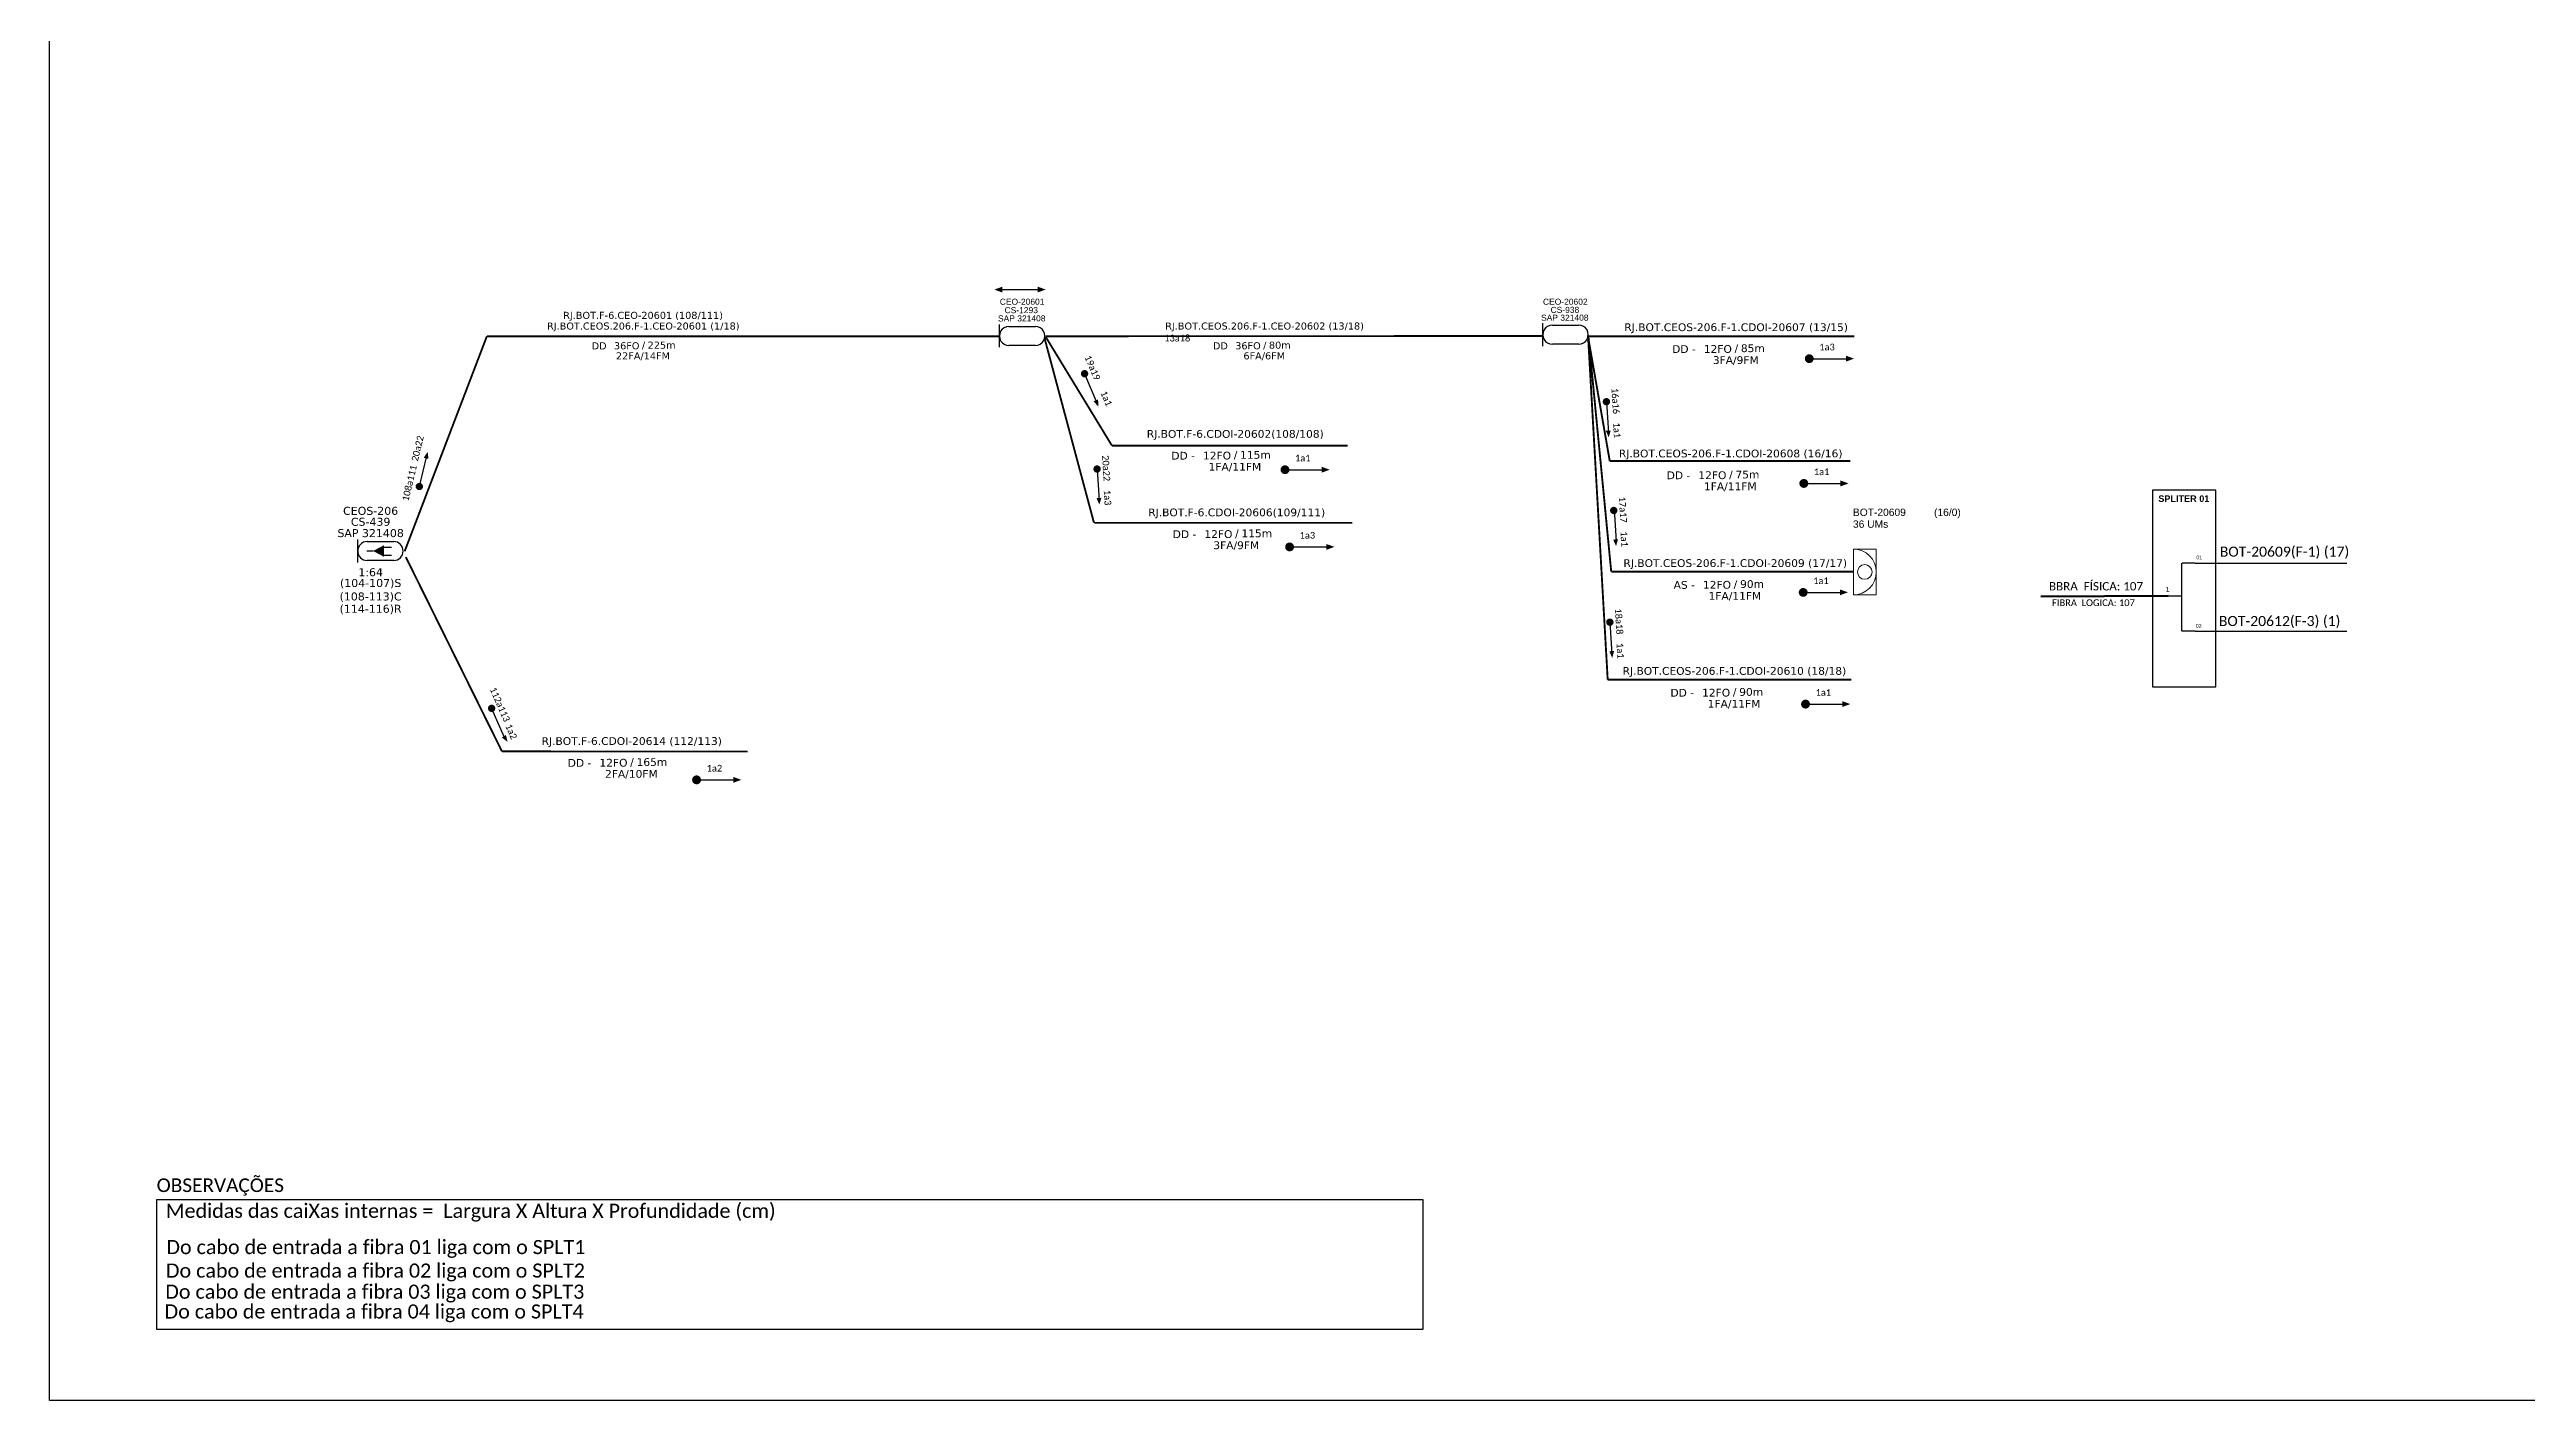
# Model space of a CAD drawing. Extents: x -4 to 837, y 1 to 595.
# Drawn here: x -4 to 541, y 1 to 298 of the extents above; entities that cross this region are included whole.
import ezdxf
from ezdxf.enums import TextEntityAlignment as Align

# ---------------------------------------------------------------- set-up
doc = ezdxf.new("R2010")
doc.units = 0
for name, color, linetype, lineweight in [("20.0-LEGENDA DOS CDO'S", 1, 'Continuous', 0), ('20.1-CDO_INTERIOR', 1, 'Continuous', 0), ('20.2-CDO_POSTE', 1, 'Continuous', 5), ('40.1-ETIQUETAS', 1, 'Continuous', 20)]:
    doc.layers.add(name, color=color, linetype=linetype, lineweight=lineweight)
for name, color, linetype in [('20.4-CEOS', 1, 'Continuous'), ('CAP a instalar', 1, 'Continuous'), ('SETA', 7, 'Continuous')]:
    doc.layers.add(name, color=color, linetype=linetype)
doc.styles.add('ARIAL', font='arial.ttf')
doc.styles.add('siredit', font='verdana.ttf')
doc.styles.add('WMF-Calibri0', font='calibri.ttf')
doc.linetypes.add('FENCELINE1', pattern='A,0.25,-0.1,[133,ltypeshp.shx,S=0.1,R=0,X=-0.1,Y=0],-0.1,1', length=1.45)

# ---------------------------------------------------------------- blocks, each defined once
blk = doc.blocks.new('ETIQUETA_RS5F')
at = {"layer": '40.1-ETIQUETAS', "color": 0, "style": 'siredit'}
blk.add_text('/', height=1.5, dxfattribs=at).set_placement((1.58, -1.95), align=Align.MIDDLE_RIGHT)
for tag, p in [('ETIQUETA_R_PRIMARIA', (1.21, 4.1)), ('ETIQUETA_R_SECUNDARIA', (1.21, 2.1)), ('F_ATIVAS/F_MORTAS', (1.14, -4.24))]:
    blk.add_attdef(tag, text='', height=1.5, dxfattribs=at).set_placement(p, align=Align.MIDDLE_CENTER)
for tag, p in [('TIPO_CABO', (-6.58, -2.12)), ('CAP_CABO', (0.4, -2.09))]:
    blk.add_attdef(tag, text='', height=1.5, dxfattribs=at).set_placement(p, align=Align.MIDDLE_RIGHT)
blk.add_attdef('METROS', text='', height=1.5, dxfattribs=at).set_placement((2.14, -1.95), align=Align.MIDDLE_LEFT)
for tag, p in [('FUSÃO_1', (0.85, -8.39)), ('FUSÃO_2', (0.85, -10.6)), ('FUSÃO_3', (0.85, -12.93)), ('FUSÃO_4', (0.85, -15.14)), ('FUSÃO_5', (0.85, -17.16))]:
    blk.add_attdef(tag, text='', height=1.5, dxfattribs=at).set_placement(p, align=Align.CENTER)
blk = doc.blocks.new('CDOE-TEXTO PADRÃO')
at = {"layer": "20.0-LEGENDA DOS CDO'S", "color": 0, "style": 'ARIAL'}
for tag, p in [('CDO_N', (0.49, 7.39)), ('SAP', (0.51, 1.67)), ('CORDOALHA', (0.5, 4.33)), ('SPLITER_1', (0.59, -0.91)), ('(XX-XX_F)S', (0.54, -8.29)), ('SPLITER_2', (0.6, -3.55)), ('(XX-XX_L)S', (0.55, -10.83)), ('UMS', (0.55, -13.15))]:
    blk.add_attdef(tag, p, '', height=1.7, rotation=0.11799, dxfattribs=at)
blk.add_attdef('FIBRAS_UTILIZADAS', text='', height=1.7, rotation=0.11799, dxfattribs=at).set_placement((19.77, 7.43), align=Align.CENTER)
blk = doc.blocks.new('CDOI_INT')
at = {"layer": '20.1-CDO_INTERIOR', "color": 0, "lineweight": 18}
blk.add_lwpolyline([(4.25, -4.25), (4.25, 4.25), (0, 4.25), (0, -4.25)], close=True, dxfattribs=at)
blk.add_circle((2.12, 0), 1.36, dxfattribs=at)
blk.add_arc((0, 0), 4.25, 270, 90, dxfattribs=at)
at = {"layer": "20.0-LEGENDA DOS CDO'S", "color": 0, "style": 'ARIAL'}
for tag, p in [('CDO_N', (-0.08, 10.38)), ('SURVEY', (-0.08, 8.2)), ('SPLITER_1', (21.18, 10.38)), ('SPLITER_2', (21.19, 8.68)), ('SAP', (-0.08, 6.23)), ('1:XX', (5.94, -2.22)), ('UMS', (5.94, -4.24))]:
    blk.add_attdef(tag, p, '', height=1.36, dxfattribs=at)
blk.add_attdef('FIBRAS_UTILIZADAS', text='', height=1.36, dxfattribs=at).set_placement((15.34, 10.38), align=Align.CENTER)
blk = doc.blocks.new('CEOS_RP_CT_DRT')
at = {"layer": '20.4-CEOS', "color": 0}
for p, q in [((-4.54, 1.19), (-1.19, 1.19)), ((-1.19, -1.19), (-4.54, -1.19))]:
    blk.add_line(p, q, dxfattribs=at)
for points in [[(-5.73, -1.43), (-5.73, 1.44)], [(-3.79, 0), (-4.59, 0)], [(-2.47, 0.48), (-1.45, 0.48)], [(-2.47, -0.52), (-1.45, -0.52)]]:
    blk.add_lwpolyline(points, dxfattribs=at)
blk.add_lwpolyline([(-3.79, 0, 0, 1.47, 0), (-2.41, 0, 1.47, 1.47, 0)], format="xyseb", dxfattribs=at)
for centre, start, end in [((-4.54, 0), 90, 270), ((-1.19, 0), 270, 90)]:
    blk.add_arc(centre, 1.19, start, end, dxfattribs=at)
at = {"layer": '20.4-CEOS', "color": 7, "style": 'siredit'}
for tag, p in [('Nº_DA_CEOS', (-2.86, 5.6)), ('LOCAL', (-2.86, 4.24)), ('SAP', (-2.86, 2.78)), ('RACIO_SPLITAGEM', (-2.86, -1.88)), ('FIBRAS_SPLITTER', (-2.86, -3.58)), ('FIBRAS_TOP_C', (-2.86, -5.08)), ('RESERVA_FINAIS', (-2.86, -6.39))]:
    blk.add_attdef(tag, text='', height=1.01, dxfattribs=at).set_placement(p, align=Align.TOP_CENTER)

msp = doc.modelspace()

# ---------------------------------------------------------------- linework, layer by layer
at = {"color": 7, "linetype": 'Continuous'}
for p, q in [((464.77, 185.33), (464.77, 170.38)), ((467.75, 185.33), (464.91, 185.33)), ((461.83, 178.12), (464.76, 178.12)), ((467.75, 170.39), (464.91, 170.39))]:
    msp.add_line(p, q, dxfattribs=at)
at = {"color": 10, "linetype": 'Continuous'}
for p, q in [((467.75, 185.34), (501.08, 185.33)), ((467.75, 170.4), (501.08, 170.39))]:
    msp.add_line(p, q, dxfattribs=at)
at = {"color": 1, "linetype": 'Continuous', "lineweight": 60}
msp.add_line((461.83, 178.12), (433.8, 178.03), dxfattribs=at)
msp.add_lwpolyline([(-3.83, 595.26), (837.17, 595.26), (837.17, 1.26), (-3.83, 1.26)], close=True)
for points, const_width in [([(382.44, 230.29, 1), (383.41, 230.29, 1)], 0.975), ([(338.31, 221.23, 1), (338.37, 220.43, 1)], 0.806), ([(381.24, 202.87, 1), (382.22, 202.87, 1)], 0.975), ([(339.93, 197.32, 1), (339.98, 196.51, 1)], 0.806), ([(339.08, 172.76, 1), (339.13, 171.95, 1)], 0.806), ([(381.62, 154.35, 1), (382.6, 154.35, 1)], 0.975)]:
    msp.add_lwpolyline(points, format="xyb", close=True, dxfattribs=dict(const_width=const_width))
at = {"color": 7}
for points, const_width in [([(223.49, 227.36, 1), (223.81, 226.62, 1)], 0.806), ([(77.35, 201.8, 1), (77.54, 202.58, 1)], 0.806), ([(226.37, 206.43, 1), (226.42, 205.63, 1)], 0.806), ([(267.22, 205.88, 1), (268.19, 205.88, 1)], 0.975), ([(268.23, 188.91, 1), (269.2, 188.91, 1)], 0.975), ([(93.18, 153.79, 1), (93.5, 153.05, 1)], 0.806), ([(137.89, 137.7, 1), (138.87, 137.7, 1)], 0.975)]:
    msp.add_lwpolyline(points, format="xyb", close=True, dxfattribs=dict(at, const_width=const_width))
msp.add_lwpolyline([(458.35, 158.15), (472.27, 158.15), (472.27, 201.38), (458.35, 201.38)], close=True, dxfattribs=at)
at = {"color": 1, "const_width": 0.975}
msp.add_lwpolyline([(381.11, 178.91, 1), (382.08, 178.91, 1)], format="xyb", close=True, dxfattribs=at)
at = {"color": 0}
msp.add_lwpolyline([(19.73, 45.46), (297.98, 45.46), (297.98, 16.86), (19.73, 16.86)], close=True, dxfattribs=at)
at = {"layer": '20.4-CEOS', "color": 7}
for p, q in [((204.94, 232.79), (204.94, 237.79)), ((207.01, 237.37), (212.84, 237.37)), ((212.84, 233.21), (207.01, 233.21))]:
    msp.add_line(p, q, dxfattribs=at)
at = {"layer": '20.4-CEOS', "color": 5}
for p, q in [((324.38, 233.07), (324.38, 238.07)), ((326.46, 237.65), (332.28, 237.65)), ((332.28, 233.49), (326.46, 233.49))]:
    msp.add_line(p, q, dxfattribs=at)
at = {"layer": '20.4-CEOS', "color": 7}
for centre, major_axis, start_param, end_param in [((207.01, 235.29), (1.47, 1.47), 0.785398, 3.926991), ((212.84, 235.29), (-1.47, 1.47), 2.356194, 5.497787)]:
    msp.add_ellipse(centre, major_axis=major_axis, ratio=1, start_param=start_param, end_param=end_param, dxfattribs=at)
at = {"layer": '20.4-CEOS', "color": 5}
for centre, major_axis, start_param, end_param in [((326.46, 235.57), (1.47, 1.47), 0.785398, 3.926991), ((332.28, 235.57), (-1.47, 1.47), 2.356194, 5.497787)]:
    msp.add_ellipse(centre, major_axis=major_axis, ratio=1, start_param=start_param, end_param=end_param, dxfattribs=at)
at = {"layer": 'CAP a instalar', "color": 7, "linetype": 'FENCELINE1', "ltscale": 7, "const_width": 0.413}
for points in [[(74.22, 187.95), (92.29, 235.22)], [(92.29, 235.22), (204.9, 235.22)], [(214.84, 234.85), (225.71, 194.24)], [(215.09, 235.12), (229.67, 211.18)], [(215.13, 235.22), (324.32, 235.27)], [(229.67, 211.18), (281.51, 211.18)], [(225.81, 194.2), (282.52, 194.2)], [(74.48, 186.66), (95.61, 143.95)], [(95.61, 143.95), (149.57, 143.93)]]:
    msp.add_lwpolyline(points, dxfattribs=at)
at = {"layer": 'CAP a instalar', "color": 8, "linetype": 'FENCELINE1', "ltscale": 7, "const_width": 0.413}
for points in [[(334.29, 235.27), (339.08, 207.79)], [(334.3, 235.44), (338.63, 159.71)], [(334.41, 235.22), (392.82, 235.22)], [(339.06, 207.79), (391.98, 207.79)], [(338.63, 159.71), (392.14, 159.72)]]:
    msp.add_lwpolyline(points, dxfattribs=at)
at = {"layer": 'CAP a instalar', "color": 1, "linetype": 'FENCELINE1', "ltscale": 7, "const_width": 0.413}
for points in [[(334.38, 235.28), (339.4, 183.47)], [(339.4, 183.47), (392.63, 183.46)]]:
    msp.add_lwpolyline(points, dxfattribs=at)
at = {"layer": 'SETA', "color": 7}
for points in [[(205.6, 245.48), (213.99, 245.48)], [(223.65, 226.99), (226.33, 220.6)], [(77.45, 202.19), (79.07, 208.92)], [(226.4, 206.03), (226.84, 199.12)], [(268.05, 205.87), (276.43, 205.87)], [(269.06, 188.9), (277.44, 188.9)], [(93.34, 153.42), (96.11, 147.07)], [(138.73, 137.69), (147.11, 137.69)]]:
    msp.add_lwpolyline(points, dxfattribs=at)
at = {"layer": 'SETA'}
for points in [[(383.27, 230.29), (391.65, 230.29)], [(338.34, 220.83), (338.78, 213.92)], [(382.08, 202.86), (390.46, 202.86)], [(340.08, 197.1), (340.52, 190.18)], [(339.1, 172.35), (339.54, 165.44)], [(382.45, 154.34), (390.83, 154.34)]]:
    msp.add_lwpolyline(points, dxfattribs=at)
at = {"layer": 'SETA', "color": 1}
msp.add_lwpolyline([(381.94, 178.9), (390.32, 178.9)], dxfattribs=at)
at = {"layer": 'SETA'}
for points in [[(205.6, 244.83), (203.82, 245.48), (205.6, 246.13)], [(390.98, 230.95), (392.77, 230.3), (390.98, 229.65)], [(339.29, 214.5), (338.85, 213), (338.22, 214.44)], [(389.78, 203.52), (391.57, 202.87), (389.78, 202.22)], [(340.91, 190.59), (340.46, 189.09), (339.83, 190.52)], [(340.05, 166.03), (339.61, 164.52), (338.98, 165.96)], [(390.16, 155.01), (391.95, 154.36), (390.16, 153.71)]]:
    msp.add_solid(points, dxfattribs=at)
at = {"layer": 'SETA', "color": 7}
for points in [[(213.31, 246.14), (215.1, 245.49), (213.31, 244.84)], [(226.62, 221.33), (226.69, 219.76), (225.63, 220.91)], [(78.4, 208.51), (79.27, 209.82), (79.45, 208.26)], [(275.76, 206.53), (277.54, 205.88), (275.76, 205.23)], [(227.35, 199.71), (226.91, 198.2), (226.28, 199.64)], [(276.77, 189.56), (278.56, 188.91), (276.77, 188.26)], [(96.48, 147.57), (96.85, 146.04), (95.59, 146.98)], [(146.43, 138.35), (148.22, 137.7), (146.43, 137.05)]]:
    msp.add_solid(points, dxfattribs=at)
at = {"layer": 'SETA', "color": 1}
msp.add_solid([(389.65, 179.57), (391.43, 178.92), (389.65, 178.27)], dxfattribs=at)

# ---------------------------------------------------------------- block references
at = {"layer": '20.2-CDO_POSTE', "color": 7}
ref = msp.add_blockref('CDOE-TEXTO PADRÃO', (210.21, 233.22), dxfattribs=dict(at, xscale=0.7831327236229486, yscale=0.7831327236229486, zscale=0.783132721317845))
ref.add_attrib('CDO_N', 'CEO-20601', (205.02, 242.14), dxfattribs={"layer": "20.0-LEGENDA DOS CDO'S", "color": 0, "height": 1.331, "rotation": 0.118, "style": 'ARIAL'})
ref.add_attrib('CORDOALHA', 'CS-1293', (206.07, 240.29), dxfattribs={"layer": "20.0-LEGENDA DOS CDO'S", "color": 0, "height": 1.331, "rotation": 0.118, "style": 'ARIAL'})
ref.add_attrib('SAP', 'SAP 321408', (204.62, 238.47), dxfattribs={"layer": "20.0-LEGENDA DOS CDO'S", "color": 0, "height": 1.331, "rotation": 0.118, "style": 'ARIAL'})
at = {"layer": '20.2-CDO_POSTE', "color": 5}
ref = msp.add_blockref('CDOE-TEXTO PADRÃO', (329.59, 233.22), dxfattribs=dict(at, xscale=0.7831327236229486, yscale=0.7831327236229486, zscale=0.783132721317845))
ref.add_attrib('CDO_N', 'CEO-20602', (324.4, 242.14), dxfattribs={"layer": "20.0-LEGENDA DOS CDO'S", "color": 0, "height": 1.331, "rotation": 0.118, "style": 'ARIAL'})
ref.add_attrib('CORDOALHA', 'CS-938', (326.07, 240.35), dxfattribs={"layer": "20.0-LEGENDA DOS CDO'S", "color": 0, "height": 1.331, "rotation": 0.118, "style": 'ARIAL'})
ref.add_attrib('SAP', 'SAP 321408', (323.98, 238.63), dxfattribs={"layer": "20.0-LEGENDA DOS CDO'S", "color": 0, "height": 1.331, "rotation": 0.118, "style": 'ARIAL'})
at = {"layer": '20.4-CEOS', "color": 7}
ref = msp.add_blockref('CEOS_RP_CT_DRT', (73.88, 188.01), dxfattribs=dict(at, xscale=1.741637055933378, yscale=1.741637055933378, zscale=1.741637051716723))
ref.add_attrib('Nº_DA_CEOS', 'CEOS-206', dxfattribs={"color": 7, "height": 1.758, "style": 'siredit'}).set_placement((66.74, 197.72), align=Align.TOP_CENTER)
ref.add_attrib('LOCAL', 'CS-439', dxfattribs={"color": 7, "height": 1.758, "style": 'siredit'}).set_placement((66.74, 195.32), align=Align.TOP_CENTER)
ref.add_attrib('SAP', 'SAP 321408', dxfattribs={"color": 7, "height": 1.758, "style": 'siredit'}).set_placement((66.74, 192.83), align=Align.TOP_CENTER)
ref.add_attrib('RACIO_SPLITAGEM', '1:64', dxfattribs={"color": 7, "height": 1.758, "style": 'siredit'}).set_placement((66.74, 184.22), align=Align.TOP_CENTER)
ref.add_attrib('FIBRAS_SPLITTER', '(104-107)S', dxfattribs={"color": 7, "height": 1.758, "style": 'siredit'}).set_placement((66.74, 181.86), align=Align.TOP_CENTER)
ref.add_attrib('FIBRAS_TOP_C', '(108-113)C', dxfattribs={"color": 7, "height": 1.758, "style": 'siredit'}).set_placement((66.73, 178.9), align=Align.TOP_CENTER)
ref.add_attrib('RESERVA_FINAIS', '(114-116)R', dxfattribs={"color": 7, "height": 1.758, "style": 'siredit'}).set_placement((66.73, 176.19), align=Align.TOP_CENTER)
at = {"layer": '40.1-ETIQUETAS', "color": 7}
ref = msp.add_blockref('ETIQUETA_RS5F', (125.44, 235.29), dxfattribs=dict(at, xscale=1.033735178844627, yscale=1.033735178844627, zscale=1.033735178845633))
ref.add_attrib('ETIQUETA_R_PRIMARIA', 'RJ.BOT.F-6.CEO-20601 (108/111)', dxfattribs={"color": 0, "height": 1.5506, "style": 'siredit'}).set_placement((126.62, 239.82), align=Align.MIDDLE_CENTER)
ref.add_attrib('ETIQUETA_R_SECUNDARIA', 'RJ.BOT.CEOS.206.F-1.CEO-20601 (1/18)', dxfattribs={"color": 0, "height": 1.5506, "style": 'siredit'}).set_placement((126.66, 237.47), align=Align.MIDDLE_CENTER)
ref.add_attrib('TIPO_CABO', 'DD', dxfattribs={"color": 0, "height": 1.551, "style": 'siredit'}).set_placement((118.6, 233.11), align=Align.MIDDLE_RIGHT)
ref.add_attrib('CAP_CABO', '36FO', dxfattribs={"color": 0, "height": 1.551, "style": 'siredit'}).set_placement((125.82, 233.13), align=Align.MIDDLE_RIGHT)
ref.add_attrib('METROS', '225m', dxfattribs={"color": 0, "height": 1.551, "style": 'siredit'}).set_placement((127.62, 233.27), align=Align.MIDDLE_LEFT)
ref.add_attrib('F_ATIVAS/F_MORTAS', '22FA/14FM', dxfattribs={"color": 0, "height": 1.551, "style": 'siredit'}).set_placement((126.59, 230.91), align=Align.MIDDLE_CENTER)
ref = msp.add_blockref('ETIQUETA_RS5F', (261.99, 235.29), dxfattribs=dict(at, xscale=1.033735178844627, yscale=1.033735178844627, zscale=1.033735178845633))
ref.add_attrib('ETIQUETA_R_SECUNDARIA', 'RJ.BOT.CEOS.206.F-1.CEO-20602 (13/18)', dxfattribs={"color": 0, "height": 1.5506, "style": 'siredit'}).set_placement((263.21, 237.47), align=Align.MIDDLE_CENTER)
ref.add_attrib('TIPO_CABO', 'DD', dxfattribs={"color": 0, "height": 1.551, "style": 'siredit'}).set_placement((255.15, 233.11), align=Align.MIDDLE_RIGHT)
ref.add_attrib('CAP_CABO', '36FO', dxfattribs={"color": 0, "height": 1.551, "style": 'siredit'}).set_placement((262.37, 233.13), align=Align.MIDDLE_RIGHT)
ref.add_attrib('METROS', '80m', dxfattribs={"color": 0, "height": 1.551, "style": 'siredit'}).set_placement((264.17, 233.27), align=Align.MIDDLE_LEFT)
ref.add_attrib('F_ATIVAS/F_MORTAS', '6FA/6FM', dxfattribs={"color": 0, "height": 1.551, "style": 'siredit'}).set_placement((263.14, 230.91), align=Align.MIDDLE_CENTER)
at = {"layer": 'CAP a instalar', "color": 8, "linetype": 'FENCELINE1', "ltscale": 7}
ref = msp.add_blockref('ETIQUETA_RS5F', (365.5, 234.81), dxfattribs=dict(at, xscale=1.137108696729097, yscale=1.137108696729967, zscale=1.137108696730199))
ref.add_attrib('ETIQUETA_R_SECUNDARIA', 'RJ.BOT.CEOS-206.F-1.CDOI-20607 (13/15)', dxfattribs={"layer": '40.1-ETIQUETAS', "color": 0, "height": 1.7057, "style": 'siredit'}).set_placement((366.85, 237.21), align=Align.MIDDLE_CENTER)
ref.add_attrib('TIPO_CABO', 'DD -', dxfattribs={"layer": '40.1-ETIQUETAS', "color": 0, "height": 1.706, "style": 'siredit'}).set_placement((357.98, 232.41), align=Align.MIDDLE_RIGHT)
ref.add_attrib('CAP_CABO', '12FO', dxfattribs={"layer": '40.1-ETIQUETAS', "color": 0, "height": 1.706, "style": 'siredit'}).set_placement((365.92, 232.43), align=Align.MIDDLE_RIGHT)
ref.add_attrib('METROS', '85m', dxfattribs={"layer": '40.1-ETIQUETAS', "color": 0, "height": 1.706, "style": 'siredit'}).set_placement((367.9, 232.59), align=Align.MIDDLE_LEFT)
ref.add_attrib('F_ATIVAS/F_MORTAS', '3FA/9FM', dxfattribs={"layer": '40.1-ETIQUETAS', "color": 0, "height": 1.706, "style": 'siredit'}).set_placement((366.77, 229.99), align=Align.MIDDLE_CENTER)
at = {"layer": 'CAP a instalar', "color": 7, "linetype": 'FENCELINE1', "ltscale": 7}
ref = msp.add_blockref('ETIQUETA_RS5F', (255.43, 211.37), dxfattribs=dict(at, xscale=1.137108696729097, yscale=1.137108696729967, zscale=1.137108696730199))
ref.add_attrib('ETIQUETA_R_SECUNDARIA', 'RJ.BOT.F-6.CDOI-20602(108/108)', dxfattribs={"layer": '40.1-ETIQUETAS', "color": 0, "height": 1.7057, "style": 'siredit'}).set_placement((256.77, 213.76), align=Align.MIDDLE_CENTER)
ref.add_attrib('TIPO_CABO', 'DD -', dxfattribs={"layer": '40.1-ETIQUETAS', "color": 0, "height": 1.706, "style": 'siredit'}).set_placement((247.91, 208.96), align=Align.MIDDLE_RIGHT)
ref.add_attrib('CAP_CABO', '12FO', dxfattribs={"layer": '40.1-ETIQUETAS', "color": 0, "height": 1.706, "style": 'siredit'}).set_placement((255.85, 208.99), align=Align.MIDDLE_RIGHT)
ref.add_attrib('METROS', '115m', dxfattribs={"layer": '40.1-ETIQUETAS', "color": 0, "height": 1.706, "style": 'siredit'}).set_placement((257.83, 209.15), align=Align.MIDDLE_LEFT)
ref.add_attrib('F_ATIVAS/F_MORTAS', '1FA/11FM', dxfattribs={"layer": '40.1-ETIQUETAS', "color": 0, "height": 1.706, "style": 'siredit'}).set_placement((256.69, 206.54), align=Align.MIDDLE_CENTER)
at = {"layer": 'CAP a instalar', "color": 8, "linetype": 'FENCELINE1', "ltscale": 7}
ref = msp.add_blockref('ETIQUETA_RS5F', (364.31, 207.06), dxfattribs=dict(at, xscale=1.137108696729097, yscale=1.137108696729967, zscale=1.137108696730199))
ref.add_attrib('ETIQUETA_R_SECUNDARIA', 'RJ.BOT.CEOS-206.F-1.CDOI-20608 (16/16)', dxfattribs={"layer": '40.1-ETIQUETAS', "color": 0, "height": 1.7057, "style": 'siredit'}).set_placement((365.65, 209.45), align=Align.MIDDLE_CENTER)
ref.add_attrib('TIPO_CABO', 'DD -', dxfattribs={"layer": '40.1-ETIQUETAS', "color": 0, "height": 1.706, "style": 'siredit'}).set_placement((356.78, 204.65), align=Align.MIDDLE_RIGHT)
ref.add_attrib('CAP_CABO', '12FO', dxfattribs={"layer": '40.1-ETIQUETAS', "color": 0, "height": 1.706, "style": 'siredit'}).set_placement((364.72, 204.68), align=Align.MIDDLE_RIGHT)
ref.add_attrib('METROS', '75m', dxfattribs={"layer": '40.1-ETIQUETAS', "color": 0, "height": 1.706, "style": 'siredit'}).set_placement((366.71, 204.83), align=Align.MIDDLE_LEFT)
ref.add_attrib('F_ATIVAS/F_MORTAS', '1FA/11FM', dxfattribs={"layer": '40.1-ETIQUETAS', "color": 0, "height": 1.706, "style": 'siredit'}).set_placement((365.57, 202.23), align=Align.MIDDLE_CENTER)
at = {"layer": 'CAP a instalar', "color": 7, "linetype": 'FENCELINE1', "ltscale": 7}
ref = msp.add_blockref('ETIQUETA_RS5F', (255.73, 194.11), dxfattribs=dict(at, xscale=1.137108696729097, yscale=1.137108696729967, zscale=1.137108696730199))
ref.add_attrib('ETIQUETA_R_SECUNDARIA', 'RJ.BOT.F-6.CDOI-20606(109/111)', dxfattribs={"layer": '40.1-ETIQUETAS', "color": 0, "height": 1.7057, "style": 'siredit'}).set_placement((257.08, 196.5), align=Align.MIDDLE_CENTER)
ref.add_attrib('TIPO_CABO', 'DD -', dxfattribs={"layer": '40.1-ETIQUETAS', "color": 0, "height": 1.706, "style": 'siredit'}).set_placement((248.21, 191.7), align=Align.MIDDLE_RIGHT)
ref.add_attrib('CAP_CABO', '12FO', dxfattribs={"layer": '40.1-ETIQUETAS', "color": 0, "height": 1.706, "style": 'siredit'}).set_placement((256.15, 191.73), align=Align.MIDDLE_RIGHT)
ref.add_attrib('METROS', '115m', dxfattribs={"layer": '40.1-ETIQUETAS', "color": 0, "height": 1.706, "style": 'siredit'}).set_placement((258.13, 191.89), align=Align.MIDDLE_LEFT)
ref.add_attrib('F_ATIVAS/F_MORTAS', '3FA/9FM', dxfattribs={"layer": '40.1-ETIQUETAS', "color": 0, "height": 1.706, "style": 'siredit'}).set_placement((256.99, 189.28), align=Align.MIDDLE_CENTER)
at = {"layer": 'CAP a instalar', "color": 1, "linetype": 'FENCELINE1', "ltscale": 7}
ref = msp.add_blockref('CDOI_INT', (392.62, 183.41), dxfattribs=dict(at, xscale=1.184894042750468, yscale=1.184894042750468, zscale=1.184894042750468))
ref.add_attrib('CDO_N', 'BOT-20609', (392.52, 195.71), dxfattribs={"layer": "20.0-LEGENDA DOS CDO'S", "color": 0, "height": 1.612, "style": 'ARIAL'})
ref.add_attrib('FIBRAS_UTILIZADAS', '        (16/0)', dxfattribs={"layer": "20.0-LEGENDA DOS CDO'S", "color": 0, "height": 1.6118, "style": 'ARIAL'}).set_placement((410.79, 195.71), align=Align.CENTER)
ref.add_attrib('SURVEY', '36 UMs', (392.53, 193.12), dxfattribs={"layer": "20.0-LEGENDA DOS CDO'S", "color": 0, "height": 1.612, "style": 'ARIAL'})
ref = msp.add_blockref('ETIQUETA_RS5F', (365.31, 182.96), dxfattribs=dict(at, xscale=1.137108696729097, yscale=1.137108696729967, zscale=1.137108696730199))
ref.add_attrib('ETIQUETA_R_SECUNDARIA', 'RJ.BOT.CEOS-206.F-1.CDOI-20609 (17/17)', dxfattribs={"layer": '40.1-ETIQUETAS', "color": 0, "height": 1.7057, "style": 'siredit'}).set_placement((366.66, 185.35), align=Align.MIDDLE_CENTER)
ref.add_attrib('TIPO_CABO', 'AS -', dxfattribs={"layer": '40.1-ETIQUETAS', "color": 0, "height": 1.706, "style": 'siredit'}).set_placement((357.79, 180.56), align=Align.MIDDLE_RIGHT)
ref.add_attrib('CAP_CABO', '12FO', dxfattribs={"layer": '40.1-ETIQUETAS', "color": 0, "height": 1.706, "style": 'siredit'}).set_placement((365.73, 180.58), align=Align.MIDDLE_RIGHT)
ref.add_attrib('METROS', '90m', dxfattribs={"layer": '40.1-ETIQUETAS', "color": 0, "height": 1.706, "style": 'siredit'}).set_placement((367.72, 180.74), align=Align.MIDDLE_LEFT)
ref.add_attrib('F_ATIVAS/F_MORTAS', '1FA/11FM', dxfattribs={"layer": '40.1-ETIQUETAS', "color": 0, "height": 1.706, "style": 'siredit'}).set_placement((366.58, 178.13), align=Align.MIDDLE_CENTER)
at = {"layer": 'CAP a instalar', "color": 8, "linetype": 'FENCELINE1', "ltscale": 7}
ref = msp.add_blockref('ETIQUETA_RS5F', (365.13, 159.25), dxfattribs=dict(at, xscale=1.137108696729097, yscale=1.137108696729967, zscale=1.137108696730199))
ref.add_attrib('ETIQUETA_R_SECUNDARIA', 'RJ.BOT.CEOS-206.F-1.CDOI-20610 (18/18)', dxfattribs={"layer": '40.1-ETIQUETAS', "color": 0, "height": 1.7057, "style": 'siredit'}).set_placement((366.47, 161.65), align=Align.MIDDLE_CENTER)
ref.add_attrib('TIPO_CABO', 'DD -', dxfattribs={"layer": '40.1-ETIQUETAS', "color": 0, "height": 1.706, "style": 'siredit'}).set_placement((357.61, 156.85), align=Align.MIDDLE_RIGHT)
ref.add_attrib('CAP_CABO', '12FO', dxfattribs={"layer": '40.1-ETIQUETAS', "color": 0, "height": 1.706, "style": 'siredit'}).set_placement((365.54, 156.87), align=Align.MIDDLE_RIGHT)
ref.add_attrib('METROS', '90m', dxfattribs={"layer": '40.1-ETIQUETAS', "color": 0, "height": 1.706, "style": 'siredit'}).set_placement((367.53, 157.03), align=Align.MIDDLE_LEFT)
ref.add_attrib('F_ATIVAS/F_MORTAS', '1FA/11FM', dxfattribs={"layer": '40.1-ETIQUETAS', "color": 0, "height": 1.706, "style": 'siredit'}).set_placement((366.39, 154.43), align=Align.MIDDLE_CENTER)
at = {"layer": 'CAP a instalar', "color": 7, "linetype": 'FENCELINE1', "ltscale": 7}
ref = msp.add_blockref('ETIQUETA_RS5F', (122.78, 143.84), dxfattribs=dict(at, xscale=1.137108696729097, yscale=1.137108696729967, zscale=1.137108696730199))
ref.add_attrib('ETIQUETA_R_SECUNDARIA', 'RJ.BOT.F-6.CDOI-20614 (112/113)', dxfattribs={"layer": '40.1-ETIQUETAS', "color": 0, "height": 1.7057, "style": 'siredit'}).set_placement((124.12, 146.23), align=Align.MIDDLE_CENTER)
ref.add_attrib('TIPO_CABO', 'DD -', dxfattribs={"layer": '40.1-ETIQUETAS', "color": 0, "height": 1.706, "style": 'siredit'}).set_placement((115.25, 141.43), align=Align.MIDDLE_RIGHT)
ref.add_attrib('CAP_CABO', '12FO', dxfattribs={"layer": '40.1-ETIQUETAS', "color": 0, "height": 1.706, "style": 'siredit'}).set_placement((123.19, 141.46), align=Align.MIDDLE_RIGHT)
ref.add_attrib('METROS', '165m', dxfattribs={"layer": '40.1-ETIQUETAS', "color": 0, "height": 1.706, "style": 'siredit'}).set_placement((125.18, 141.61), align=Align.MIDDLE_LEFT)
ref.add_attrib('F_ATIVAS/F_MORTAS', '2FA/10FM', dxfattribs={"layer": '40.1-ETIQUETAS', "color": 0, "height": 1.706, "style": 'siredit'}).set_placement((124.04, 139.01), align=Align.MIDDLE_CENTER)

# ---------------------------------------------------------------- texts
at = {"style": 'WMF-Calibri0'}
msp.add_text('OBSERVAÇÕES', height=3, dxfattribs=at).set_placement((19.71, 47.08))
at = {"attachment_point": 5}
for s, insert, char_height, width in [('{\\fCalibri|b0|i0|c0|p34;\\C7;13a18}', (244.03, 234.8), 1.4623, 24.722), ('{\\fCalibri|b0|i0|c0|p34;\\C7;1a3}', (386.83, 232.85), 1.4623, 24.722), ('{\\fCalibri|b0|i0|c0|p34;\\C7;1a1}', (385.64, 205.42), 1.4623, 24.722), ('{\\fArial|b1|i0|c0|p34;\\C10;SPLITER 01}', (465.25, 199.51), 1.4303, 13.3921), ('\\C7;\\fArial|b0|i0;\\H0.578704x;01 ', (468.65, 186.6), 1.4303, 2.7845), ('\\pt9;\\C1;\\fCalibri|b0|i0|c0|p34;BOT-20609(F-1) (17)', (487.38, 187.63), 2.2101, 32.9611), ('{\\fCalibri|b0|i0|c0|p34;\\C7;BBRA  FÍSICA: 107}', (445.95, 180.25), 1.8418, 27.8447), ('\\C7;\\fArial|b0|i0|;\\H1.0273588255048;1', (461.7, 179.59), 1.4303, 1.4167), ('{\\fCalibri|b0|i0|c0|p34;\\C7;FIBRA  LOGICA: 107}', (445.39, 176.63), 1.4735, 27.8447), ('\\C7;\\fArial|b0|i0;\\H0.578704x;02 ', (468.52, 171.53), 1.4303, 3.028), ('\\pxt3.2809;{\\fCalibri|b0|i0|c0|p34;\\C7;BOT-20612(F-3) (1)}', (486.3, 172.38), 2.2101, 32.9611), ('{\\fCalibri|b0|i0|c0|p34;\\C7;1a1}', (386.02, 156.9), 1.4623, 24.722)]:
    msp.add_mtext(s, dxfattribs=dict(at, insert=insert, char_height=char_height, width=width))
at = {"color": 7, "char_height": 1.4664, "width": 20.4314, "attachment_point": 5}
for s, insert, rotation in [('{\\fCalibri|b0|i0|c0|p34;\\C7;19a19}', (225.39, 228.3), 293.0703), ('{\\fCalibri|b0|i0|c0|p34;\\C7;1a1}', (228.42, 221.53), 293.0703), ('{\\fCalibri|b0|i0|c0|p34;\\C7;20a22}', (77.07, 210.56), 76.4661), ('{\\fCalibri|b0|i0|c0|p34;\\C7;20a22}', (228.4, 206.21), 273.6303), ('{\\fCalibri|b0|i0|c0|p34;\\C7;108a111}', (75.28, 202.94), 76.4661), ('{\\fCalibri|b0|i0|c0|p34;\\C7;1a3}', (228.69, 199.75), 273.6303), ('{\\fCalibri|b0|i0|c0|p34;\\C7;112a113}', (95.16, 154.27), 293.6134), ('{\\fCalibri|b0|i0|c0|p34;\\C7;1a2}', (97.64, 148.3), 293.6134)]:
    msp.add_mtext(s, dxfattribs=dict(at, insert=insert, rotation=rotation))
at = {"char_height": 1.4664, "width": 20.4314, "attachment_point": 5, "rotation": 273.6303}
for s, insert in [('{\\fCalibri|b0|i0|c0|p34;\\C7;16a16}', (340.34, 221)), ('{\\fCalibri|b0|i0|c0|p34;\\C7;1a1}', (340.63, 214.55)), ('{\\fCalibri|b0|i0|c0|p34;\\C7;17a17}', (341.96, 197.09)), ('{\\fCalibri|b0|i0|c0|p34;\\C7;1a1}', (342.25, 190.64)), ('{\\fCalibri|b0|i0|c0|p34;\\C7;18a18}', (341.1, 172.53)), ('{\\fCalibri|b0|i0|c0|p34;\\C7;1a1}', (341.39, 166.08))]:
    msp.add_mtext(s, dxfattribs=dict(at, insert=insert))
at = {"color": 7, "char_height": 1.4623, "width": 24.722, "attachment_point": 5}
for s, insert in [('{\\fCalibri|b0|i0|c0|p34;\\C7;1a1}', (271.61, 208.43)), ('{\\fCalibri|b0|i0|c0|p34;\\C7;1a3}', (272.62, 191.46)), ('{\\fCalibri|b0|i0|c0|p34;\\C7;1a2}', (142.29, 140.25))]:
    msp.add_mtext(s, dxfattribs=dict(at, insert=insert))
at = {"color": 1, "insert": (385.5, 181.46), "char_height": 1.4623, "width": 24.722, "attachment_point": 5}
msp.add_mtext('{\\fCalibri|b0|i0|c0|p34;\\C7;1a1}', dxfattribs=at)
at = {"color": 7, "char_height": 3.1049, "width": 511.413, "attachment_point": 1, "style": 'WMF-Calibri0'}
for s, insert in [('Medidas das caiXas internas =  Largura X Altura X Profundidade (cm)', (21.71, 44.51)), ('Do cabo de entrada a fibra 01 liga com o SPLT1\\P\\P', (21.86, 36.54)), ('Do cabo de entrada a fibra 02 liga com o SPLT2\\P\\P', (21.76, 31.37)), ('Do cabo de entrada a fibra 04 liga com o SPLT4\\P\\P', (21.47, 22.38)), ('Do cabo de entrada a fibra 03 liga com o SPLT3\\P\\P', (21.62, 26.73))]:
    msp.add_mtext(s, dxfattribs=dict(at, insert=insert))

doc.saveas('drawing.dxf')
